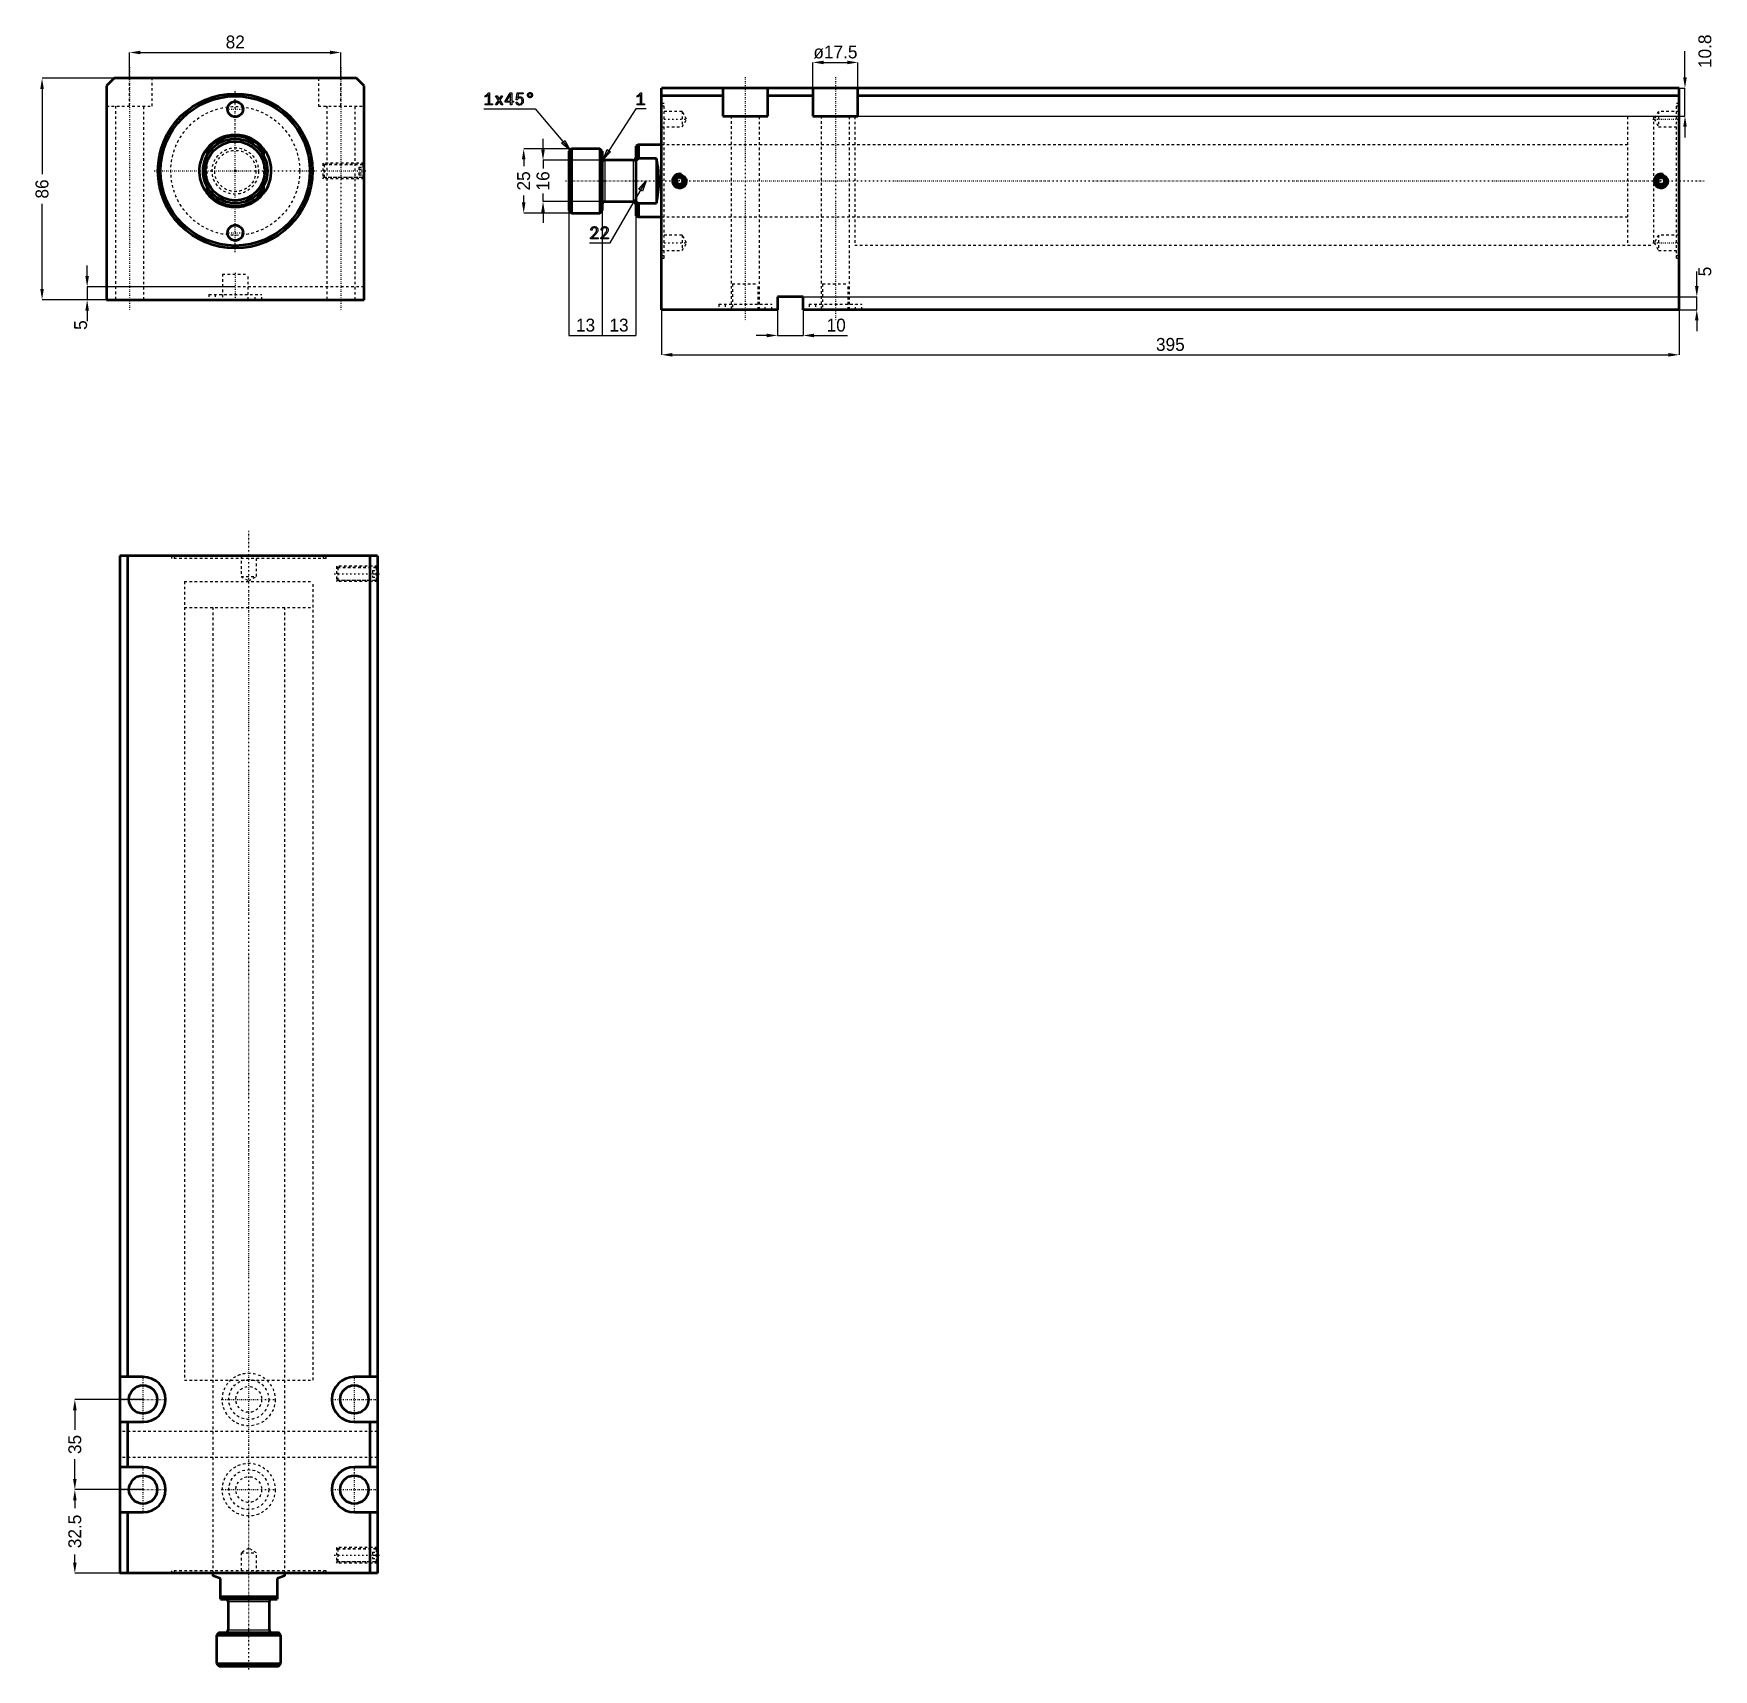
# Model space of a CAD drawing. Header units: millimetres. Extents: x -78 to 574, y -582 to 53.
import ezdxf

# ---------------------------------------------------------------- set-up
doc = ezdxf.new("R2010")
doc.units = ezdxf.units.MM
doc.linetypes.add('Center', pattern=[1.5, 0.45, -0.5, 0.05, -0.5])
doc.linetypes.add('Dashed', pattern=[2, 1, -1])
for name, color, linetype, lineweight in [('2d ConnectionPoints', 7, 'Continuous', 50), ('AM_0', 7, 'Continuous', 50), ('AM_4', 3, 'Continuous', 25), ('AM_5', 3, 'Continuous', 25), ('AM_7', 7, 'Center', 25), ('AM_9', 6, 'Dashed', 25)]:
    doc.layers.add(name, color=color, linetype=linetype, lineweight=lineweight)
doc.dimstyles.new('ISO-25', dxfattribs={"dimtxt": 2.5, "dimasz": 2.5, "dimexe": 1.25, "dimexo": 0.625, "dimtad": 1, "dimtxsty": 'Standard', "dimcen": 2.5, "dimadec": 0, "dimazin": 0, "dimtfac": 1, "dimtmove": 0, "dimatfit": 3, "dimfxl": 0, "dimarcsym": 0})

# ---------------------------------------------------------------- blocks, each defined once
blk = doc.blocks.new('1_JECX_MF_TLA_50_300_0_rod__0_in_JECX_MF_160_TLA_50_300_0__0')
at = {"layer": 'AM_0'}
for p, q in [((-11, 8.66), (-11, 5.94)), ((11, 8.66), (11, 5.94)), ((-11, -5.94), (-11, -8.66)), ((11, -5.94), (11, -8.66))]:
    blk.add_line(p, q, dxfattribs=at)
for points in [[(-11, 8.66), (-11.71, 7.67), (-12.34, 6.62), (-12.87, 5.52), (-13.3, 4.38), (-13.63, 3.2), (-13.86, 2), (-13.98, 0.78), (-13.99, -0.44), (-13.9, -1.65), (-13.7, -2.86), (-13.4, -4.04), (-13, -5.2), (-12.5, -6.31), (-11.9, -7.37), (-11.21, -8.38), (-11, -8.66)], [(11, -8.66), (11.71, -7.67), (12.34, -6.62), (12.87, -5.52), (13.3, -4.38), (13.63, -3.2), (13.86, -2), (13.98, -0.78), (13.99, 0.44), (13.9, 1.65), (13.7, 2.86), (13.4, 4.04), (13, 5.2), (12.5, 6.31), (11.9, 7.37), (11.21, 8.38), (11, 8.66)]]:
    blk.add_lwpolyline(points, dxfattribs=at)
for radius in [12.5, 11.5]:
    blk.add_circle((0, 0), radius, dxfattribs=at)
for radius, start, end in [(14, 38.21321, 141.78679), (13.5, 35.43094, 144.56906), (13.5, 215.43094, 324.56906), (14, 218.21321, 321.78679)]:
    blk.add_arc((0, 0), radius, start, end, dxfattribs=at)
at = {"layer": 'AM_9'}
for p, q in [((-11, 5.94), (-11, -5.94)), ((11, 5.94), (11, -5.94))]:
    blk.add_line(p, q, dxfattribs=at)
for radius in [9, 8]:
    blk.add_circle((0, 0), radius, dxfattribs=at)
blk = doc.blocks.new('2_JECX_MF_EXLA_50_300_0_body__0_in_JECX_MF_160_TLA_50_300_0__0')
at = {"layer": 'AM_0'}
for p, q in [((-47, 36), (-50, 33)), ((-50, 33), (-50, -50)), ((47, 36), (-47, 36)), ((50, 33), (47, 36)), ((50, -50), (50, 33)), ((-50, -50), (50, -50))]:
    blk.add_line(p, q, dxfattribs=at)
for centre, radius in [((0, 0), 30), ((0, 0), 29), ((0, 24), 3), ((0, -24), 3)]:
    blk.add_circle(centre, radius, dxfattribs=at)
at = {"layer": 'AM_5', "linetype": 'Dashed'}
for p, q in [((50, 3), (34, 3)), ((50, -3), (34, -3))]:
    blk.add_line(p, q, dxfattribs=at)
at = {"layer": 'AM_7'}
for p, q in [((-41, 40.3), (-41, -54.3)), ((41, 40.3), (41, -54.3)), ((0, -31.5), (0, 31.5)), ((-3.15, 24), (3.15, 24)), ((-31.5, 0), (31.5, 0)), ((33.2, 0), (50.8, 0)), ((-3.15, -24), (3.15, -24)), ((0, -39.5), (0, -50.5))]:
    blk.add_line(p, q, dxfattribs=at)
at = {"layer": 'AM_9'}
for p, q in [((-41, 25.2), (-41, 36)), ((-32.25, 25.2), (-32.25, 36)), ((32.25, 36), (32.25, 25.2)), ((41, 25.2), (41, 36)), ((-50, 25.2), (-32.25, 25.2)), ((-46.5, 25.2), (-46.5, -50)), ((-35.5, -50), (-35.5, 25.2)), ((32.25, 25.2), (50, 25.2)), ((35.5, 25.2), (35.5, -50)), ((46.5, -50), (46.5, 25.2)), ((34.54, 2.46), (34, 3)), ((34, 3), (34, -3)), ((49.5, 2.4), (34, 2.4)), ((49.46, 2.46), (34.54, 2.46)), ((34.54, 2.46), (34.54, -2.46)), ((48, 1.44), (50, 1.44)), ((48, 1.44), (48, -1.44)), ((48, 0.72), (50, 0.72)), ((50, 3), (49.46, 2.46)), ((49.46, 2.46), (49.46, -2.46)), ((50, 1.9), (49.5, 2.4)), ((49.5, 2.4), (49.5, -2.4)), ((34, -2.4), (49.5, -2.4)), ((34, -3), (34.54, -2.46)), ((34.54, -2.46), (49.46, -2.46)), ((48, -0.72), (50, -0.72)), ((48, -1.44), (50, -1.44)), ((49.46, -2.46), (50, -3)), ((49.5, -2.4), (50, -1.9)), ((50, -45), (-50, -45)), ((-5, -40), (5, -40)), ((-5, -40), (-5, -50)), ((5, -50), (5, -40)), ((-10.25, -47.9), (10.25, -47.9)), ((-10.25, -47.9), (-10.25, -50)), ((-7.75, -47.9), (-7.75, -50)), ((7.75, -50), (7.75, -47.9)), ((10.25, -50), (10.25, -47.9))]:
    blk.add_line(p, q, dxfattribs=at)
blk.add_circle((0, 0), 25, dxfattribs=at)
blk = doc.blocks.new('*D3')
at = {"layer": 'AM_5', "color": 0, "lineweight": -2}
for p, q in [((-41, 36), (-41, 46)), ((-36.83, 46), (36.83, 46)), ((41, 36), (41, 46))]:
    blk.add_line(p, q, dxfattribs=at)
at = {"layer": 'AM_5', "color": 0}
for points in [[(-36.83, 46.69), (-36.83, 45.31), (-41, 46)], [(36.83, 45.31), (36.83, 46.69), (41, 46)]]:
    blk.add_solid(points, dxfattribs=at)
at = {"layer": 'Defpoints', "color": 0}
for p in [(41, 46), (-41, 36), (41, 36)]:
    blk.add_point(p, dxfattribs=at)
at = {"layer": 'AM_5', "color": 0, "insert": (0, 50.05), "char_height": 5, "attachment_point": 5}
blk.add_mtext('82', dxfattribs=at)
blk = doc.blocks.new('*D4')
at = {"layer": 'AM_5', "color": 0, "lineweight": -2}
for p, q in [((-47, 36), (-75, 36)), ((-75, 31.83), (-75, -1.28)), ((-75, -45.83), (-75, -12.72)), ((-50, -50), (-75, -50))]:
    blk.add_line(p, q, dxfattribs=at)
at = {"layer": 'AM_5', "color": 0}
for points in [[(-74.31, 31.83), (-75.69, 31.83), (-75, 36)], [(-75.69, -45.83), (-74.31, -45.83), (-75, -50)]]:
    blk.add_solid(points, dxfattribs=at)
at = {"layer": 'Defpoints', "color": 0}
for p in [(-47, 36), (-75, -50), (-50, -50)]:
    blk.add_point(p, dxfattribs=at)
at = {"layer": 'AM_5', "color": 0, "insert": (-75, -7), "char_height": 5, "attachment_point": 5, "rotation": 90}
blk.add_mtext('86', dxfattribs=at)
blk = doc.blocks.new('*D5')
at = {"layer": 'AM_5', "color": 0, "lineweight": -2}
for p, q in [((-57.5, -40.83), (-57.5, -36.67)), ((0, -45), (-57.5, -45)), ((-57.5, -45), (-57.5, -50)), ((-50, -50), (-57.5, -50)), ((-57.5, -54.17), (-57.5, -58.33))]:
    blk.add_line(p, q, dxfattribs=at)
at = {"layer": 'AM_5', "color": 0}
for points in [[(-58.19, -40.83), (-56.81, -40.83), (-57.5, -45)], [(-56.81, -54.17), (-58.19, -54.17), (-57.5, -50)]]:
    blk.add_solid(points, dxfattribs=at)
at = {"layer": 'Defpoints', "color": 0}
for p in [(0, -45), (-57.5, -50), (-50, -50)]:
    blk.add_point(p, dxfattribs=at)
at = {"layer": 'AM_5', "color": 0, "insert": (-60, -59.83), "char_height": 5, "attachment_point": 5, "rotation": 90}
blk.add_mtext('5', dxfattribs=at)
blk = doc.blocks.new('1_JECX_MF_TLA_50_300_0_rod__0_in_JECX_MF_160_TLA_50_300_0__4')
at = {"layer": 'AM_0'}
for p, q in [((-14, 0), (-14, -1.03)), ((14, -1.03), (14, 0)), ((-11, -2), (-14, -1.03)), ((-11, -10), (-11, -2)), ((14, -1.03), (11, -2)), ((11, -2), (11, -10)), ((-11, -9), (11, -9)), ((-11, -10), (11, -10)), ((-8, -11), (-8, -22)), ((8, -22), (8, -11)), ((-11.5, -23), (-12.5, -24)), ((-12.5, -24), (-12.5, -35)), ((-12.5, -24), (12.5, -24)), ((-11.5, -23), (11.5, -23)), ((12.5, -24), (11.5, -23)), ((12.5, -35), (12.5, -24)), ((-12.5, -35), (12.5, -35)), ((-12.5, -35), (-11.5, -36)), ((-11.5, -36), (11.5, -36)), ((11.5, -36), (12.5, -35))]:
    blk.add_line(p, q, dxfattribs=at)
for centre, start, end in [((-9, -11), 0, 90), ((9, -11), 90, 180), ((-9, -22), 270, 360), ((9, -22), 180, 270)]:
    blk.add_arc(centre, 1, start, end, dxfattribs=at)
at = {"layer": 'AM_4'}
for p, q in [((-8, -11), (8, -11)), ((-8, -22), (8, -22))]:
    blk.add_line(p, q, dxfattribs=at)
at = {"layer": 'AM_7'}
blk.add_line((0, -37.3), (0, 404.75), dxfattribs=at)
at = {"layer": 'AM_9'}
for p, q in [((-25, 385), (25, 385)), ((-25, 385), (-25, 375)), ((25, 375), (25, 385)), ((-25, 375), (25, 375)), ((-14, 375), (-14, 0)), ((14, 0), (14, 375))]:
    blk.add_line(p, q, dxfattribs=at)
blk = doc.blocks.new('2_JECX_MF_EXLA_50_300_0_body__0_in_JECX_MF_160_TLA_50_300_0__4')
at = {"layer": 'AM_0'}
for p, q in [((50, 395), (-50, 395)), ((-50, 395), (-50, 0)), ((-47, 395), (-47, 76.25)), ((47, 395), (47, 76.25)), ((50, 395), (50, 0)), ((-41, 76.25), (-50, 76.25)), ((50, 76.25), (41, 76.25)), ((-50, 58.75), (-41, 58.75)), ((-47, 58.75), (-47, 41.25)), ((41, 58.75), (50, 58.75)), ((47, 58.75), (47, 41.25)), ((-41, 41.25), (-50, 41.25)), ((50, 41.25), (41, 41.25)), ((-50, 23.75), (-41, 23.75)), ((-47, 23.75), (-47, 0)), ((41, 23.75), (50, 23.75)), ((47, 23.75), (47, 0)), ((50, 0), (-50, 0))]:
    blk.add_line(p, q, dxfattribs=at)
for centre in [(-41, 67.5), (41, 67.5), (-41, 32.5), (41, 32.5)]:
    blk.add_circle(centre, 5.5, dxfattribs=at)
for centre, start, end in [((-41, 67.5), 270, 90), ((41, 67.5), 90, 270), ((-41, 32.5), 270, 90), ((41, 32.5), 90, 270)]:
    blk.add_arc(centre, 8.75, start, end, dxfattribs=at)
at = {"layer": 'AM_5', "linetype": 'Dashed'}
for p, q in [((50, 391), (34, 391)), ((50, 385), (34, 385)), ((50, 10), (34, 10)), ((50, 4), (34, 4))]:
    blk.add_line(p, q, dxfattribs=at)
at = {"layer": 'AM_7'}
for p, q in [((33.2, 388), (50.8, 388)), ((-41, 58.3125), (-41, 76.6875)), ((41, 58.3125), (41, 76.6875)), ((-50.1875, 67.5), (-31.8125, 67.5)), ((-10.7625, 67.5), (10.7625, 67.5)), ((31.8125, 67.5), (50.1875, 67.5)), ((-41, 23.3125), (-41, 41.6875)), ((41, 23.3125), (41, 41.6875)), ((-50.1875, 32.5), (-31.8125, 32.5)), ((-10.7625, 32.5), (10.7625, 32.5)), ((31.8125, 32.5), (50.1875, 32.5)), ((33.2, 7), (50.8, 7))]:
    blk.add_line(p, q, dxfattribs=at)
at = {"layer": 'AM_9'}
for p, q in [((-30, 395), (-30, 394)), ((30, 394), (-30, 394)), ((-29, 395), (-29, 394)), ((-3, 395), (-3, 387)), ((3, 387), (3, 395)), ((29, 394), (29, 395)), ((30, 394), (30, 395)), ((-25, 385), (25, 385)), ((-25, 385), (-25, 75)), ((-3, 387), (0, 385.2679)), ((-3, 387), (3, 387)), ((0, 385.2679), (3, 387)), ((25, 75), (25, 385)), ((34, 391), (34, 385)), ((34.5415, 390.4585), (34, 391)), ((49.5, 390.4), (34, 390.4)), ((34, 385.6), (49.5, 385.6)), ((34, 385), (34.5415, 385.5415)), ((49.4585, 390.4585), (34.5415, 390.4585)), ((34.5415, 390.4585), (34.5415, 385.5415)), ((34.5415, 385.5415), (49.4585, 385.5415)), ((48, 389.25), (50, 389.25)), ((48, 389.25), (48, 386.75)), ((48, 388), (50, 388)), ((48, 386.75), (50, 386.75)), ((50, 391), (49.4585, 390.4585)), ((49.4585, 390.4585), (49.4585, 385.5415)), ((49.4585, 385.5415), (50, 385)), ((49.5, 390.4), (49.5, 385.6)), ((50, 389.9), (49.5, 390.4)), ((49.5, 385.6), (50, 386.1)), ((-25, 75), (25, 75)), ((-14, 75), (-14, 0)), ((14, 0), (14, 75)), ((50, 55), (-50, 55)), ((50, 45), (-50, 45)), ((0, 9.7321), (-3, 8)), ((-3, 8), (-3, 0)), ((-3, 8), (3, 8)), ((3, 8), (0, 9.7321)), ((3, 0), (3, 8)), ((34, 10), (34, 4)), ((34.5415, 9.4585), (34, 10)), ((49.5, 9.4), (34, 9.4)), ((49.4585, 9.4585), (34.5415, 9.4585)), ((34.5415, 9.4585), (34.5415, 4.5415)), ((48, 8.25), (50, 8.25)), ((48, 8.25), (48, 5.75)), ((48, 7), (50, 7)), ((50, 10), (49.4585, 9.4585)), ((49.4585, 9.4585), (49.4585, 4.5415)), ((50, 8.9), (49.5, 9.4)), ((49.5, 9.4), (49.5, 4.6)), ((30, 1), (-30, 1)), ((-30, 1), (-30, 0)), ((-29, 1), (-29, 0)), ((29, 0), (29, 1)), ((30, 0), (30, 1)), ((34, 4.6), (49.5, 4.6)), ((34, 4), (34.5415, 4.5415)), ((34.5415, 4.5415), (49.4585, 4.5415)), ((48, 5.75), (50, 5.75)), ((49.4585, 4.5415), (50, 4)), ((49.5, 4.6), (50, 5.1))]:
    blk.add_line(p, q, dxfattribs=at)
for centre, radius in [((0, 67.5), 10.25), ((0, 67.5), 7.75), ((0, 67.5), 5), ((0, 32.5), 10.25), ((0, 32.5), 7.75), ((0, 32.5), 5)]:
    blk.add_circle(centre, radius, dxfattribs=at)
blk = doc.blocks.new('*D11')
at = {"layer": 'AM_5', "color": 0, "lineweight": -2}
for p, q in [((-35.77, -476.9), (-62.27, -476.9)), ((-62.27, -481.07), (-62.27, -488.73)), ((-62.27, -507.73), (-62.27, -500.07)), ((-35.77, -511.9), (-62.27, -511.9))]:
    blk.add_line(p, q, dxfattribs=at)
at = {"layer": 'AM_5', "color": 0}
for points in [[(-62.97, -481.07), (-61.58, -481.07), (-62.27, -476.9)], [(-62.97, -507.73), (-61.58, -507.73), (-62.27, -511.9)]]:
    blk.add_solid(points, dxfattribs=at)
at = {"layer": 'Defpoints', "color": 0}
for p in [(-62.27, -476.9), (-35.77, -476.9), (-35.77, -511.9)]:
    blk.add_point(p, dxfattribs=at)
at = {"layer": 'AM_5', "color": 0, "insert": (-62.27, -494.4), "char_height": 5, "attachment_point": 5, "rotation": 90}
blk.add_mtext('35', dxfattribs=at)
blk = doc.blocks.new('*D12')
at = {"layer": 'AM_5', "color": 0, "lineweight": -2}
for p, q in [((-35.77, -511.9), (-62.27, -511.9)), ((-62.27, -516.07), (-62.27, -519.15)), ((-62.27, -540.23), (-62.27, -537.15)), ((-44.77, -544.4), (-62.27, -544.4))]:
    blk.add_line(p, q, dxfattribs=at)
at = {"layer": 'AM_5', "color": 0}
for points in [[(-62.97, -516.07), (-61.58, -516.07), (-62.27, -511.9)], [(-62.97, -540.23), (-61.58, -540.23), (-62.27, -544.4)]]:
    blk.add_solid(points, dxfattribs=at)
at = {"layer": 'Defpoints', "color": 0}
for p in [(-35.77, -511.9), (-62.27, -544.4), (-44.77, -544.4)]:
    blk.add_point(p, dxfattribs=at)
at = {"layer": 'AM_5', "color": 0, "insert": (-62.27, -528.15), "char_height": 5, "attachment_point": 5, "rotation": 90}
blk.add_mtext('32.5', dxfattribs=at)
blk = doc.blocks.new('1_JECX_MF_TLA_50_300_0_rod__0_in_JECX_MF_160_TLA_50_300_0__2')
at = {"layer": 'AM_0'}
for p, q in [((-9, 14), (-10, 13.5)), ((-10, 13.5), (-10, -13.5)), ((0, 14), (-9, 14)), ((-9, 14), (-9, 8.66)), ((-35, 12.5), (-36, 11.5)), ((-36, 11.5), (-36, -11.5)), ((-24, 12.5), (-35, 12.5)), ((-35, 12.5), (-35, -12.5)), ((-23, 11.5), (-24, 12.5)), ((-24, 12.5), (-24, -12.5)), ((-23, 11.5), (-23, -11.5)), ((-11, 8), (-22, 8)), ((-9, 8.66), (-10, 7.83)), ((-2, 8.66), (-9, 8.66)), ((-2, 8.66), (-2, -8.66)), ((-36, -11.5), (-35, -12.5)), ((-35, -12.5), (-24, -12.5)), ((-24, -12.5), (-23, -11.5)), ((-22, -8), (-11, -8)), ((-9, -8.66), (-2, -8.66)), ((-9, -8.66), (-9, -14)), ((-10, -13.5), (-9, -14)), ((-9, -14), (0, -14))]:
    blk.add_line(p, q, dxfattribs=at)
for points in [[(-2, -8.66), (-1.77, -7.67), (-1.57, -6.62), (-1.39, -5.52), (-1.25, -4.38), (-1.15, -3.2), (-1.07, -2), (-1.03, -0.78), (-1.03, 0.44), (-1.06, 1.65), (-1.12, 2.86), (-1.22, 4.04), (-1.35, 5.2), (-1.51, 6.31), (-1.71, 7.37), (-1.93, 8.38), (-2, 8.66)], [(-10, -7.83), (-9.96, -7.86), (-9, -8.66)]]:
    blk.add_lwpolyline(points, dxfattribs=at)
for centre, start, end in [((-22, 9), 180, 270), ((-11, 9), 270, 0), ((-22, -9), 90, 180), ((-11, -9), 360, 90)]:
    blk.add_arc(centre, 1, start, end, dxfattribs=at)
at = {"layer": 'AM_4'}
for p, q in [((-22, 8), (-22, -8)), ((-11, 8), (-11, -8))]:
    blk.add_line(p, q, dxfattribs=at)
at = {"layer": 'AM_7'}
blk.add_line((-37.3, 0), (404.75, 0), dxfattribs=at)
at = {"layer": 'AM_9'}
for p, q in [((385, 25), (375, 25)), ((375, 25), (375, -25)), ((385, 25), (385, -25)), ((375, 14), (0, 14)), ((0, -14), (375, -14)), ((375, -25), (385, -25))]:
    blk.add_line(p, q, dxfattribs=at)
blk = doc.blocks.new('2_JECX_MF_EXLA_50_300_0_body__0_in_JECX_MF_160_TLA_50_300_0__2')
at = {"layer": 'AM_0'}
for p, q in [((0, -50), (0, 36)), ((395, 36), (0, 36)), ((23.75, 33), (0, 33)), ((23.75, 36), (23.75, 25.2)), ((41.25, 25.2), (41.25, 36)), ((58.75, 33), (41.25, 33)), ((58.75, 36), (58.75, 25.2)), ((76.25, 25.2), (76.25, 36)), ((395, 33), (76.25, 33)), ((395, -50), (395, 36)), ((23.75, 25.2), (41.25, 25.2)), ((58.75, 25.2), (76.25, 25.2)), ((7, 1.44), (5.75, 0.72)), ((5.75, 0.72), (5.75, -0.72)), ((8.25, 0.72), (7, 1.44)), ((8.25, -0.72), (8.25, 0.72)), ((388, 1.44), (386.75, 0.72)), ((386.75, 0.72), (386.75, -0.72)), ((389.25, 0.72), (388, 1.44)), ((389.25, -0.72), (389.25, 0.72)), ((5.75, -0.72), (7, -1.44)), ((7, -1.44), (8.25, -0.72)), ((386.75, -0.72), (388, -1.44)), ((388, -1.44), (389.25, -0.72)), ((45, -45), (45, -50)), ((55, -45), (45, -45)), ((55, -50), (55, -45)), ((45, -50), (0, -50)), ((395, -50), (55, -50))]:
    blk.add_line(p, q, dxfattribs=at)
for centre, radius in [((7, 0), 2.46), ((7, 0), 2.4), ((7, 0), 1.9), ((388, 0), 2.46), ((388, 0), 2.4), ((388, 0), 1.9)]:
    blk.add_circle(centre, radius, dxfattribs=at)
at = {"layer": 'AM_5'}
for centre in [(7, 0), (388, 0)]:
    blk.add_arc(centre, 3, 75, 15, dxfattribs=at)
at = {"layer": 'AM_7'}
for p, q in [((32.5, 40.3), (32.5, -54.3)), ((67.5, 40.3), (67.5, -54.3)), ((-0.49, 24), (10.22, 24)), ((384.78, 24), (395.49, 24)), ((7, -3.15), (7, 3.15)), ((388, -3.15), (388, 3.15)), ((-0.49, -24), (10.22, -24)), ((384.78, -24), (395.49, -24))]:
    blk.add_line(p, q, dxfattribs=at)
at = {"layer": 'AM_9'}
for p, q in [((1, 30), (0, 30)), ((1, 29), (0, 29)), ((8, 27), (0, 27)), ((1, -30), (1, 30)), ((9.73, 24), (8, 27)), ((8, 27), (8, 21)), ((387, 27), (385.27, 24)), ((395, 27), (387, 27)), ((387, 27), (387, 21)), ((394, -30), (394, 30)), ((395, 30), (394, 30)), ((395, 29), (394, 29)), ((0, 21), (8, 21)), ((8, 21), (9.73, 24)), ((27, 25.2), (27, -50)), ((38, -50), (38, 25.2)), ((62, 25.2), (62, -50)), ((73, -50), (73, 25.2)), ((385, 25), (75, 25)), ((75, 25), (75, -25)), ((385, 25), (385, -25)), ((385.27, 24), (387, 21)), ((387, 21), (395, 21)), ((75, 14), (0, 14)), ((0, -14), (75, -14)), ((8, -21), (0, -21)), ((9.73, -24), (8, -21)), ((8, -21), (8, -27)), ((8, -27), (9.73, -24)), ((75, -25), (385, -25)), ((387, -21), (385.27, -24)), ((385.27, -24), (387, -27)), ((395, -21), (387, -21)), ((387, -21), (387, -27)), ((0, -27), (8, -27)), ((0, -29), (1, -29)), ((0, -30), (1, -30)), ((387, -27), (395, -27)), ((394, -29), (395, -29)), ((394, -30), (395, -30)), ((27.5, -40), (37.5, -40)), ((27.5, -40), (27.5, -50)), ((37.5, -50), (37.5, -40)), ((62.5, -40), (72.5, -40)), ((62.5, -40), (62.5, -50)), ((72.5, -50), (72.5, -40)), ((22.25, -47.9), (42.75, -47.9)), ((22.25, -47.9), (22.25, -50)), ((24.75, -47.9), (24.75, -50)), ((40.25, -50), (40.25, -47.9)), ((42.75, -50), (42.75, -47.9)), ((57.25, -47.9), (77.75, -47.9)), ((57.25, -47.9), (57.25, -50)), ((59.75, -47.9), (59.75, -50)), ((75.25, -50), (75.25, -47.9)), ((77.75, -50), (77.75, -47.9))]:
    blk.add_line(p, q, dxfattribs=at)
blk = doc.blocks.new('*D25')
at = {"layer": 'AM_5', "color": 0, "lineweight": -2}
for p, q in [((224.2, 32.14), (224.2, 42.14)), ((228.37, 42.14), (237.53, 42.14)), ((241.7, 32.14), (241.7, 42.14))]:
    blk.add_line(p, q, dxfattribs=at)
at = {"layer": 'AM_5', "color": 0}
for points in [[(228.37, 42.83), (228.37, 41.44), (224.2, 42.14)], [(237.53, 42.83), (237.53, 41.44), (241.7, 42.14)]]:
    blk.add_solid(points, dxfattribs=at)
at = {"layer": 'Defpoints', "color": 0}
for p in [(241.7, 42.14), (224.2, 32.14), (241.7, 32.14)]:
    blk.add_point(p, dxfattribs=at)
at = {"layer": 'AM_5', "color": 0, "insert": (232.95, 46.14), "char_height": 5, "attachment_point": 5}
blk.add_mtext('ø17.5', dxfattribs=at)
blk = doc.blocks.new('*D26')
at = {"layer": 'AM_5', "color": 0, "lineweight": -2}
for p, q in [((562.7, 36.31), (562.7, 46.47)), ((241.7, 32.14), (562.7, 32.14)), ((562.7, 21.34), (562.7, 32.14)), ((241.7, 21.34), (562.7, 21.34)), ((562.7, 17.17), (562.7, 13.01))]:
    blk.add_line(p, q, dxfattribs=at)
at = {"layer": 'AM_5', "color": 0}
for points in [[(562, 36.31), (563.39, 36.31), (562.7, 32.14)], [(562, 17.17), (563.39, 17.17), (562.7, 21.34)]]:
    blk.add_solid(points, dxfattribs=at)
at = {"layer": 'Defpoints', "color": 0}
for p in [(241.7, 32.14), (562.7, 32.14), (241.7, 21.34)]:
    blk.add_point(p, dxfattribs=at)
at = {"layer": 'AM_5', "color": 0, "insert": (570.45, 46.47), "char_height": 5, "attachment_point": 5, "rotation": 90}
blk.add_mtext('10.8', dxfattribs=at)
blk = doc.blocks.new('*D27')
at = {"layer": 'AM_5', "color": 0, "lineweight": -2}
for p, q in [((165.45, -53.86), (165.45, -71.36)), ((560.45, -53.86), (560.45, -71.36)), ((169.62, -71.36), (556.28, -71.36))]:
    blk.add_line(p, q, dxfattribs=at)
at = {"layer": 'AM_5', "color": 0}
for points in [[(169.62, -70.67), (169.62, -72.06), (165.45, -71.36)], [(556.28, -70.67), (556.28, -72.06), (560.45, -71.36)]]:
    blk.add_solid(points, dxfattribs=at)
at = {"layer": 'Defpoints', "color": 0}
for p in [(165.45, -53.86), (560.45, -53.86), (560.45, -71.36)]:
    blk.add_point(p, dxfattribs=at)
at = {"layer": 'AM_5', "color": 0, "insert": (362.95, -67.36), "char_height": 5, "attachment_point": 5}
blk.add_mtext('395', dxfattribs=at)
blk = doc.blocks.new('*D28')
at = {"layer": 'AM_5', "color": 0, "lineweight": -2}
for p, q in [((155.45, -12.86), (155.45, -63.86)), ((142.45, -15.36), (142.45, -63.86)), ((142.45, -63.86), (155.45, -63.86))]:
    blk.add_line(p, q, dxfattribs=at)
at = {"layer": 'Defpoints', "color": 0}
for p in [(155.45, -12.86), (142.45, -15.36), (155.45, -63.86)]:
    blk.add_point(p, dxfattribs=at)
at = {"layer": 'AM_5', "color": 0, "insert": (148.95, -59.86), "char_height": 5, "attachment_point": 5}
blk.add_mtext('13', dxfattribs=at)
blk = doc.blocks.new('*D29')
at = {"layer": 'AM_5', "color": 0, "lineweight": -2}
for p, q in [((129.45, -15.36), (129.45, -63.86)), ((142.45, -15.36), (142.45, -63.86)), ((129.45, -63.86), (142.45, -63.86))]:
    blk.add_line(p, q, dxfattribs=at)
at = {"layer": 'Defpoints', "color": 0}
for p in [(129.45, -15.36), (142.45, -15.36), (142.45, -63.86)]:
    blk.add_point(p, dxfattribs=at)
at = {"layer": 'AM_5', "color": 0, "insert": (135.95, -59.86), "char_height": 5, "attachment_point": 5}
blk.add_mtext('13', dxfattribs=at)
blk = doc.blocks.new('*D30')
at = {"layer": 'AM_5', "color": 0, "lineweight": -2}
for p, q in [((130.45, 8.64), (111.95, 8.64)), ((111.95, 4.47), (111.95, 1.81)), ((111.95, -12.19), (111.95, -9.53)), ((130.45, -16.36), (111.95, -16.36))]:
    blk.add_line(p, q, dxfattribs=at)
at = {"layer": 'AM_5', "color": 0}
for points in [[(111.25, 4.47), (112.64, 4.47), (111.95, 8.64)], [(111.25, -12.19), (112.64, -12.19), (111.95, -16.36)]]:
    blk.add_solid(points, dxfattribs=at)
at = {"layer": 'Defpoints', "color": 0}
for p in [(111.95, 8.64), (130.45, 8.64), (130.45, -16.36)]:
    blk.add_point(p, dxfattribs=at)
at = {"layer": 'AM_5', "color": 0, "insert": (111.95, -3.86), "char_height": 5, "attachment_point": 5, "rotation": 90}
blk.add_mtext('25', dxfattribs=at)
blk = doc.blocks.new('*D31')
at = {"layer": 'AM_5', "color": 0, "lineweight": -2}
for p, q in [((119.45, 8.31), (119.45, 12.47)), ((143.45, 4.14), (119.45, 4.14)), ((119.45, 4.14), (119.45, 0.97)), ((119.45, -11.86), (119.45, -8.69)), ((143.45, -11.86), (119.45, -11.86)), ((119.45, -16.03), (119.45, -20.19))]:
    blk.add_line(p, q, dxfattribs=at)
at = {"layer": 'AM_5', "color": 0}
for points in [[(118.75, 8.31), (120.14, 8.31), (119.45, 4.14)], [(118.75, -16.03), (120.14, -16.03), (119.45, -11.86)]]:
    blk.add_solid(points, dxfattribs=at)
at = {"layer": 'Defpoints', "color": 0}
for p in [(119.45, 4.14), (143.45, 4.14), (143.45, -11.86)]:
    blk.add_point(p, dxfattribs=at)
at = {"layer": 'AM_5', "color": 0, "insert": (119.45, -3.86), "char_height": 5, "attachment_point": 5, "rotation": 90}
blk.add_mtext('16', dxfattribs=at)
blk = doc.blocks.new('*D32')
at = {"layer": 'AM_5', "color": 0, "lineweight": -2}
for p, q in [((210.45, -48.86), (210.45, -63.86)), ((220.45, -53.86), (220.45, -63.86)), ((206.28, -63.86), (202.12, -63.86)), ((210.45, -63.86), (220.45, -63.86)), ((224.62, -63.86), (237.67, -63.86))]:
    blk.add_line(p, q, dxfattribs=at)
at = {"layer": 'AM_5', "color": 0}
for points in [[(206.28, -63.17), (206.28, -64.56), (210.45, -63.86)], [(224.62, -63.17), (224.62, -64.56), (220.45, -63.86)]]:
    blk.add_solid(points, dxfattribs=at)
at = {"layer": 'Defpoints', "color": 0}
for p in [(210.45, -48.86), (220.45, -53.86), (220.45, -63.86)]:
    blk.add_point(p, dxfattribs=at)
at = {"layer": 'AM_5', "color": 0, "insert": (233.25, -59.86), "char_height": 5, "attachment_point": 5}
blk.add_mtext('10', dxfattribs=at)
blk = doc.blocks.new('*D33')
at = {"layer": 'AM_5', "color": 0, "lineweight": -2}
for p, q in [((567.28, -44.69), (567.28, -39.03)), ((210.45, -48.86), (567.28, -48.86)), ((567.28, -53.86), (567.28, -48.86)), ((220.45, -53.86), (567.28, -53.86)), ((567.28, -58.03), (567.28, -62.19))]:
    blk.add_line(p, q, dxfattribs=at)
at = {"layer": 'AM_5', "color": 0}
for points in [[(566.59, -44.69), (567.98, -44.69), (567.28, -48.86)], [(566.59, -58.03), (567.98, -58.03), (567.28, -53.86)]]:
    blk.add_solid(points, dxfattribs=at)
at = {"layer": 'Defpoints', "color": 0}
for p in [(210.45, -48.86), (220.45, -53.86), (567.28, -53.86)]:
    blk.add_point(p, dxfattribs=at)
at = {"layer": 'AM_5', "color": 0, "insert": (570.45, -39.03), "char_height": 5, "attachment_point": 5, "rotation": 90}
blk.add_mtext('5', dxfattribs=at)

msp = doc.modelspace()

# ---------------------------------------------------------------- linework, layer by layer
at = {"layer": '2d ConnectionPoints'}
for p in [(0, 0), (165.449, -3.861), (5.229, -544.4)]:
    msp.add_point(p, dxfattribs=at)
at = {"layer": 'AM_5'}
for p, q in [((96.449, 24.139), (116.449, 24.139)), ((116.449, 24.139), (129.949, 8.139)), ((155.449, 24.139), (142.742, 4.432)), ((159.449, 24.139), (155.449, 24.139)), ((145.449, -27.861), (159.449, -3.861)), ((137.449, -27.861), (145.449, -27.861))]:
    msp.add_line(p, q, dxfattribs=at)
for points in [[(97.057, 26.055), (98.253, 26.055), (98.253, 29.571), (98.253, 29.571), (98.189, 29.507), (98.08, 29.406), (98.08, 29.406), (97.957, 29.3), (97.866, 29.227), (97.866, 29.227), (97.773, 29.154), (97.631, 29.051), (97.631, 29.051), (97.488, 28.955), (97.392, 28.895), (97.392, 28.895), (97.298, 28.841), (97.168, 28.775), (97.168, 28.775), (97.051, 28.728), (96.979, 28.707), (96.979, 29.201), (96.979, 29.201), (97.068, 29.243), (97.208, 29.323), (97.208, 29.323), (97.356, 29.423), (97.459, 29.502), (97.459, 29.502), (97.562, 29.585), (97.712, 29.715), (97.712, 29.715), (97.857, 29.849), (97.951, 29.942), (97.951, 29.942), (98.039, 30.033), (98.158, 30.161), (98.158, 30.161), (98.26, 30.279), (98.318, 30.351), (98.734, 30.351), (98.734, 26.055), (99.82, 26.055), (99.82, 25.639), (97.057, 25.639), (97.057, 26.055)], [(102.12, 27.423), (101.021, 29.214), (101.59, 29.214), (102.409, 27.859), (103.27, 29.214), (103.787, 29.214), (102.702, 27.465), (103.839, 25.639), (103.264, 25.639), (102.399, 27.043), (101.486, 25.639), (100.96, 25.639), (102.12, 27.423)], [(106.874, 26.679), (104.768, 26.679), (104.768, 27.101), (106.685, 30.351), (107.329, 30.351), (107.329, 27.118), (108.031, 27.118), (108.031, 26.679), (107.329, 26.679), (107.329, 25.639), (106.874, 25.639), (106.874, 26.679)], [(106.88, 27.118), (106.88, 29.805), (105.327, 27.118), (106.88, 27.118)], [(110.331, 25.58), (110.331, 25.58), (110.185, 25.585), (109.975, 25.612), (109.975, 25.612), (109.779, 25.66), (109.655, 25.706), (109.655, 25.706), (109.539, 25.761), (109.383, 25.865), (109.383, 25.865), (109.25, 25.994), (109.173, 26.094), (109.173, 26.094), (109.108, 26.205), (109.037, 26.391), (109.037, 26.391), (108.999, 26.602), (108.992, 26.757), (109.499, 26.757), (109.499, 26.757), (109.509, 26.611), (109.558, 26.421), (109.558, 26.421), (109.65, 26.264), (109.735, 26.178), (109.735, 26.178), (109.835, 26.108), (110.007, 26.032), (110.007, 26.032), (110.204, 25.991), (110.351, 25.983), (110.351, 25.983), (110.476, 25.99), (110.648, 26.026), (110.648, 26.026), (110.8, 26.094), (110.89, 26.156), (110.89, 26.156), (110.971, 26.229), (111.076, 26.355), (111.076, 26.355), (111.161, 26.5), (111.205, 26.607), (111.205, 26.607), (111.242, 26.721), (111.281, 26.9), (111.281, 26.9), (111.302, 27.088), (111.306, 27.218), (111.306, 27.218), (111.302, 27.338), (111.282, 27.511), (111.282, 27.511), (111.244, 27.678), (111.209, 27.786), (111.209, 27.786), (111.166, 27.887), (111.086, 28.025), (111.086, 28.025), (110.988, 28.144), (110.913, 28.213), (110.913, 28.213), (110.83, 28.271), (110.691, 28.335), (110.691, 28.335), (110.535, 28.369), (110.422, 28.375), (110.422, 28.375), (110.302, 28.367), (110.131, 28.326), (110.131, 28.326), (109.974, 28.249), (109.876, 28.177), (109.876, 28.177), (109.788, 28.092), (109.678, 27.942), (109.678, 27.942), (109.596, 27.766), (109.558, 27.634), (109.064, 27.634), (109.402, 30.364), (111.696, 30.364), (111.696, 29.942), (109.863, 29.942), (109.655, 28.379), (109.655, 28.379), (109.724, 28.463), (109.831, 28.572), (109.831, 28.572), (109.944, 28.663), (110.022, 28.712), (110.022, 28.712), (110.104, 28.752), (110.238, 28.796), (110.238, 28.796), (110.383, 28.819), (110.487, 28.824), (110.487, 28.824), (110.647, 28.815), (110.869, 28.77), (110.869, 28.77), (111.072, 28.687), (111.196, 28.609), (111.196, 28.609), (111.31, 28.517), (111.459, 28.356), (111.459, 28.356), (111.583, 28.167), (111.651, 28.026), (111.651, 28.026), (111.707, 27.875), (111.768, 27.636), (111.768, 27.636), (111.8, 27.383), (111.807, 27.205), (111.807, 27.205), (111.799, 27.019), (111.76, 26.755), (111.76, 26.755), (111.688, 26.511), (111.621, 26.359), (111.621, 26.359), (111.541, 26.218), (111.399, 26.031), (111.399, 26.031), (111.229, 25.874), (111.101, 25.785), (111.101, 25.785), (110.964, 25.711), (110.741, 25.632), (110.741, 25.632), (110.501, 25.589), (110.331, 25.58)], [(114.406, 28.434), (114.406, 28.434), (114.303, 28.439), (114.156, 28.468), (114.156, 28.468), (114.015, 28.52), (113.925, 28.569), (113.925, 28.569), (113.84, 28.627), (113.727, 28.728), (113.727, 28.728), (113.63, 28.846), (113.574, 28.934), (113.574, 28.934), (113.527, 29.028), (113.476, 29.175), (113.476, 29.175), (113.449, 29.329), (113.444, 29.435), (113.444, 29.435), (113.449, 29.541), (113.476, 29.695), (113.476, 29.695), (113.527, 29.842), (113.574, 29.935), (113.574, 29.935), (113.63, 30.024), (113.727, 30.142), (113.727, 30.142), (113.84, 30.243), (113.925, 30.301), (113.925, 30.301), (114.015, 30.35), (114.156, 30.402), (114.156, 30.402), (114.303, 30.43), (114.406, 30.436), (114.406, 30.436), (114.508, 30.43), (114.656, 30.402), (114.656, 30.402), (114.796, 30.35), (114.885, 30.301), (114.885, 30.301), (114.969, 30.243), (115.082, 30.143), (115.082, 30.143), (115.178, 30.025), (115.233, 29.937), (115.233, 29.937), (115.279, 29.844), (115.329, 29.697), (115.329, 29.697), (115.356, 29.542), (115.361, 29.435), (115.361, 29.435), (115.356, 29.327), (115.329, 29.173), (115.329, 29.173), (115.279, 29.026), (115.233, 28.933), (115.233, 28.933), (115.178, 28.845), (115.082, 28.727), (115.082, 28.727), (114.969, 28.626), (114.885, 28.569), (114.885, 28.569), (114.796, 28.52), (114.656, 28.468), (114.656, 28.468), (114.508, 28.439), (114.406, 28.434)], [(114.406, 28.83), (114.406, 28.83), (114.467, 28.834), (114.556, 28.851), (114.556, 28.851), (114.641, 28.882), (114.695, 28.912), (114.695, 28.912), (114.746, 28.946), (114.815, 29.008), (114.815, 29.008), (114.873, 29.079), (114.906, 29.133), (114.906, 29.133), (114.935, 29.189), (114.965, 29.278), (114.965, 29.278), (114.981, 29.371), (114.984, 29.435), (114.984, 29.435), (114.981, 29.499), (114.965, 29.592), (114.965, 29.592), (114.935, 29.68), (114.906, 29.737), (114.906, 29.737), (114.873, 29.791), (114.815, 29.862), (114.815, 29.862), (114.746, 29.923), (114.695, 29.958), (114.695, 29.958), (114.641, 29.987), (114.556, 30.019), (114.556, 30.019), (114.467, 30.036), (114.406, 30.039), (114.406, 30.039), (114.344, 30.036), (114.255, 30.019), (114.255, 30.019), (114.17, 29.987), (114.115, 29.958), (114.115, 29.958), (114.063, 29.923), (113.994, 29.862), (113.994, 29.862), (113.935, 29.791), (113.901, 29.737), (113.901, 29.737), (113.872, 29.68), (113.841, 29.592), (113.841, 29.592), (113.824, 29.499), (113.821, 29.435), (113.821, 29.435), (113.824, 29.371), (113.841, 29.278), (113.841, 29.278), (113.872, 29.189), (113.901, 29.133), (113.901, 29.133), (113.935, 29.079), (113.994, 29.008), (113.994, 29.008), (114.063, 28.946), (114.115, 28.912), (114.115, 28.912), (114.17, 28.882), (114.255, 28.851), (114.255, 28.851), (114.344, 28.834), (114.406, 28.83)], [(156.057, 26.055), (157.253, 26.055), (157.253, 29.571), (157.253, 29.571), (157.189, 29.507), (157.08, 29.406), (157.08, 29.406), (156.957, 29.3), (156.866, 29.227), (156.866, 29.227), (156.773, 29.154), (156.631, 29.051), (156.631, 29.051), (156.488, 28.955), (156.392, 28.895), (156.392, 28.895), (156.298, 28.841), (156.168, 28.775), (156.168, 28.775), (156.051, 28.728), (155.979, 28.707), (155.979, 29.201), (155.979, 29.201), (156.068, 29.243), (156.208, 29.323), (156.208, 29.323), (156.356, 29.423), (156.459, 29.502), (156.459, 29.502), (156.562, 29.585), (156.712, 29.715), (156.712, 29.715), (156.857, 29.849), (156.951, 29.942), (156.951, 29.942), (157.039, 30.033), (157.158, 30.161), (157.158, 30.161), (157.26, 30.279), (157.318, 30.351), (157.734, 30.351), (157.734, 26.055), (158.82, 26.055), (158.82, 25.639), (156.057, 25.639), (156.057, 26.055)], [(129.949, 8.139), (126.626, 10.786), (127.899, 11.861), (129.949, 8.139)], [(142.742, 4.432), (144.3, 8.385), (145.701, 7.482), (142.742, 4.432)], [(159.449, -3.861), (158.07, -7.88), (156.63, -7.04), (159.449, -3.861)], [(138.096, -25.75), (138.096, -25.75), (138.31, -25.555), (138.615, -25.269), (138.615, -25.269), (138.901, -24.992), (139.081, -24.812), (139.081, -24.812), (139.253, -24.632), (139.5, -24.347), (139.5, -24.347), (139.733, -24.048), (139.88, -23.839), (139.88, -23.839), (140.01, -23.631), (140.151, -23.335), (140.151, -23.335), (140.227, -23.058), (140.241, -22.884), (140.241, -22.884), (140.237, -22.786), (140.214, -22.647), (140.214, -22.647), (140.17, -22.519), (140.131, -22.438), (140.131, -22.438), (140.083, -22.364), (139.999, -22.265), (139.999, -22.265), (139.901, -22.183), (139.827, -22.136), (139.827, -22.136), (139.748, -22.098), (139.622, -22.056), (139.622, -22.056), (139.487, -22.033), (139.393, -22.029), (139.393, -22.029), (139.289, -22.033), (139.141, -22.056), (139.141, -22.056), (139.004, -22.1), (138.918, -22.139), (138.918, -22.139), (138.839, -22.188), (138.733, -22.275), (138.733, -22.275), (138.644, -22.38), (138.593, -22.459), (138.593, -22.459), (138.551, -22.546), (138.506, -22.688), (138.506, -22.688), (138.481, -22.844), (138.476, -22.955), (137.989, -22.955), (137.989, -22.955), (137.996, -22.788), (138.036, -22.556), (138.036, -22.556), (138.11, -22.346), (138.177, -22.217), (138.177, -22.217), (138.258, -22.1), (138.399, -21.946), (138.399, -21.946), (138.563, -21.819), (138.686, -21.749), (138.686, -21.749), (138.817, -21.692), (139.023, -21.63), (139.023, -21.63), (139.241, -21.596), (139.393, -21.59), (139.393, -21.59), (139.535, -21.596), (139.741, -21.627), (139.741, -21.627), (139.939, -21.686), (140.066, -21.74), (140.066, -21.74), (140.185, -21.805), (140.346, -21.924), (140.346, -21.924), (140.485, -22.068), (140.565, -22.178), (140.565, -22.178), (140.632, -22.298), (140.705, -22.494), (140.705, -22.494), (140.744, -22.708), (140.751, -22.861), (140.751, -22.861), (140.74, -23.034), (140.682, -23.3), (140.682, -23.3), (140.575, -23.574), (140.475, -23.761), (140.475, -23.761), (140.361, -23.947), (140.176, -24.216), (140.176, -24.216), (139.974, -24.472), (139.83, -24.637), (139.83, -24.637), (139.675, -24.804), (139.415, -25.075), (139.415, -25.075), (139.122, -25.371), (138.909, -25.581), (138.564, -25.919), (140.891, -25.922), (140.891, -26.361), (137.924, -26.361), (137.924, -25.906), (138.096, -25.75)], [(142.096, -25.75), (142.096, -25.75), (142.31, -25.555), (142.615, -25.269), (142.615, -25.269), (142.901, -24.992), (143.081, -24.812), (143.081, -24.812), (143.253, -24.632), (143.5, -24.347), (143.5, -24.347), (143.733, -24.048), (143.88, -23.839), (143.88, -23.839), (144.01, -23.631), (144.151, -23.335), (144.151, -23.335), (144.227, -23.058), (144.241, -22.884), (144.241, -22.884), (144.237, -22.786), (144.214, -22.647), (144.214, -22.647), (144.17, -22.519), (144.131, -22.438), (144.131, -22.438), (144.083, -22.364), (143.999, -22.265), (143.999, -22.265), (143.901, -22.183), (143.827, -22.136), (143.827, -22.136), (143.748, -22.098), (143.622, -22.056), (143.622, -22.056), (143.487, -22.033), (143.393, -22.029), (143.393, -22.029), (143.289, -22.033), (143.141, -22.056), (143.141, -22.056), (143.004, -22.1), (142.918, -22.139), (142.918, -22.139), (142.839, -22.188), (142.733, -22.275), (142.733, -22.275), (142.644, -22.38), (142.593, -22.459), (142.593, -22.459), (142.551, -22.546), (142.506, -22.688), (142.506, -22.688), (142.481, -22.844), (142.476, -22.955), (141.989, -22.955), (141.989, -22.955), (141.996, -22.788), (142.036, -22.556), (142.036, -22.556), (142.11, -22.346), (142.177, -22.217), (142.177, -22.217), (142.258, -22.1), (142.399, -21.946), (142.399, -21.946), (142.563, -21.819), (142.686, -21.749), (142.686, -21.749), (142.817, -21.692), (143.023, -21.63), (143.023, -21.63), (143.241, -21.596), (143.393, -21.59), (143.393, -21.59), (143.535, -21.596), (143.741, -21.627), (143.741, -21.627), (143.939, -21.686), (144.066, -21.74), (144.066, -21.74), (144.185, -21.805), (144.346, -21.924), (144.346, -21.924), (144.485, -22.068), (144.565, -22.178), (144.565, -22.178), (144.632, -22.298), (144.705, -22.494), (144.705, -22.494), (144.744, -22.708), (144.751, -22.861), (144.751, -22.861), (144.74, -23.034), (144.682, -23.3), (144.682, -23.3), (144.575, -23.574), (144.475, -23.761), (144.475, -23.761), (144.361, -23.947), (144.176, -24.216), (144.176, -24.216), (143.974, -24.472), (143.83, -24.637), (143.83, -24.637), (143.675, -24.804), (143.415, -25.075), (143.415, -25.075), (143.122, -25.371), (142.909, -25.581), (142.564, -25.919), (144.891, -25.922), (144.891, -26.361), (141.924, -26.361), (141.924, -25.906), (142.096, -25.75)]]:
    msp.add_lwpolyline(points, dxfattribs=at)

# ---------------------------------------------------------------- block references
for name, p in [('2_JECX_MF_EXLA_50_300_0_body__0_in_JECX_MF_160_TLA_50_300_0__0', (0, 0)), ('2_JECX_MF_EXLA_50_300_0_body__0_in_JECX_MF_160_TLA_50_300_0__2', (165.449, -3.861)), ('1_JECX_MF_TLA_50_300_0_rod__0_in_JECX_MF_160_TLA_50_300_0__2', (165.449, -3.861)), ('1_JECX_MF_TLA_50_300_0_rod__0_in_JECX_MF_160_TLA_50_300_0__0', (0, 0)), ('1_JECX_MF_TLA_50_300_0_rod__0_in_JECX_MF_160_TLA_50_300_0__4', (5.229, -544.4)), ('2_JECX_MF_EXLA_50_300_0_body__0_in_JECX_MF_160_TLA_50_300_0__4', (5.229, -544.4))]:
    msp.add_blockref(name, p)

# ---------------------------------------------------------------- dimensions: what is measured, and where the dimension line sits
for base, p1, p2, text, override, picture, middle in [((41, 46), (-41, 36), (41, 36), '82', {"dimtxt": 5, "dimasz": 4.166667, "dimexe": 0, "dimexo": 0, "dimgap": 1.5}, '*D3', (0, 46)), ((241.699, 42.139), (224.199, 32.139), (241.699, 32.139), 'ø17.5', {"dimtxt": 5, "dimasz": 4.166667, "dimexe": 0, "dimexo": 0, "dimgap": 1.5}, '*D25', (232.949, 42.139)), ((155.449, -63.861), (142.449, -15.361), (155.449, -12.861), '13', {"dimtxt": 5, "dimasz": 0, "dimexe": 0, "dimexo": 0, "dimgap": 1.5}, '*D28', (148.949, -63.861)), ((142.449, -63.861), (129.449, -15.361), (142.449, -15.361), '13', {"dimtxt": 5, "dimasz": 0, "dimexe": 0, "dimexo": 0, "dimgap": 1.5}, '*D29', (135.949, -63.861)), ((220.449, -63.861), (210.449, -48.861), (220.449, -53.861), '10', {"dimtxt": 5, "dimasz": 4.166667, "dimexe": 0, "dimexo": 0, "dimgap": 1.5}, '*D32', (233.249, -63.861)), ((560.449, -71.361), (165.449, -53.861), (560.449, -53.861), '395', {"dimtxt": 5, "dimasz": 4.166667, "dimexe": 0, "dimexo": 0, "dimgap": 1.5}, '*D27', (362.949, -71.361))]:
    dim = msp.add_linear_dim(base=base, p1=p1, p2=p2, text=text, dimstyle='ISO-25', override=override, dxfattribs=at)
    dim.commit()
    dim.dimension.update_dxf_attribs({"geometry": picture, "text_midpoint": middle, "dimtype": 160})
for base, p1, p2, text, picture, middle in [((562.699, 32.139), (241.699, 21.339), (241.699, 32.139), '10.8', '*D26', (570.449, 46.472)), ((-75, -50), (-47, 36), (-50, -50), '86', '*D4', (-75, -7)), ((111.949, 8.639), (130.449, -16.361), (130.449, 8.639), '25', '*D30', (111.949, -3.861)), ((119.449, 4.139), (143.449, -11.861), (143.449, 4.139), '16', '*D31', (119.449, -3.861)), ((-57.5, -50), (0, -45), (-50, -50), '5', '*D5', (-60, -59.833)), ((567.283, -53.861), (210.449, -48.861), (220.449, -53.861), '5', '*D33', (570.449, -39.028)), ((-62.271, -476.9), (-35.771, -511.9), (-35.771, -476.9), '35', '*D11', (-62.271, -494.4)), ((-62.271, -544.4), (-35.771, -511.9), (-44.771, -544.4), '32.5', '*D12', (-62.271, -528.15))]:
    dim = msp.add_linear_dim(base=base, p1=p1, p2=p2, angle=90, text=text, dimstyle='ISO-25', override={"dimtxt": 5, "dimasz": 4.166667, "dimexe": 0, "dimexo": 0, "dimgap": 1.5}, dxfattribs=at)
    dim.commit()
    dim.dimension.update_dxf_attribs({"geometry": picture, "text_midpoint": middle, "dimtype": 160, "text_rotation": 90})

doc.saveas('drawing.dxf')
